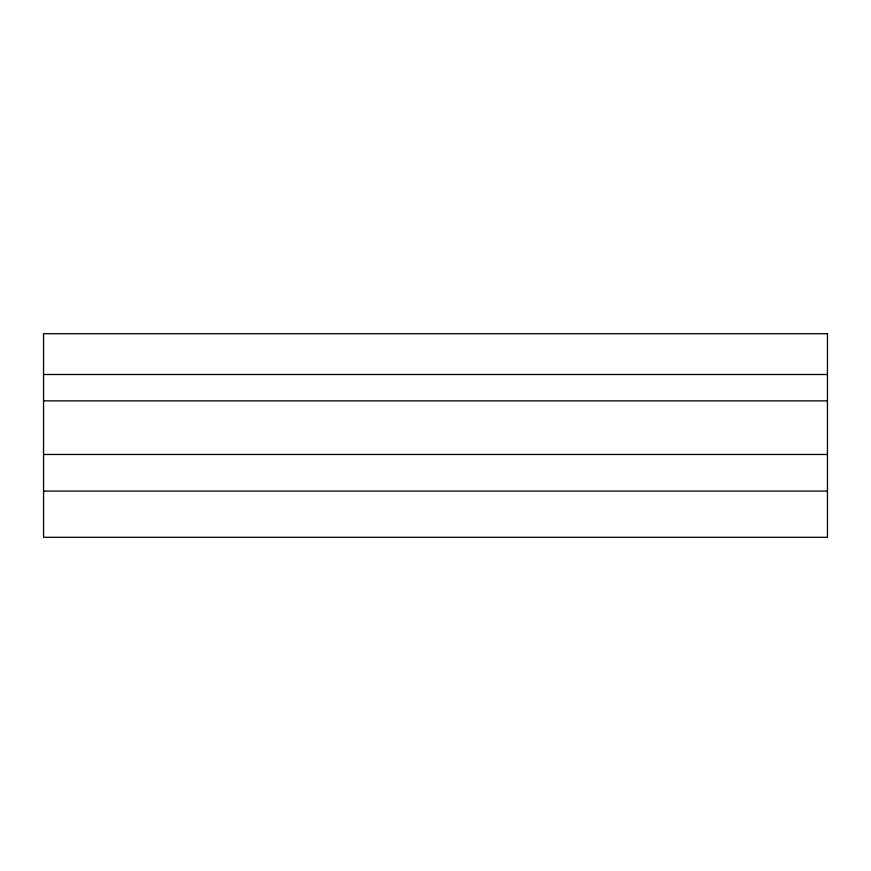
<?xml version="1.0" encoding="UTF-8"?>
<svg xmlns="http://www.w3.org/2000/svg" width="871" height="871" viewBox="0 0 871 871"><rect width="100%" height="100%" fill="white"/><g stroke="black" fill="none" stroke-linecap="round" stroke-linejoin="round"><path stroke-width="1.31" d="M43.55 374.497L827.45 374.497M43.55 400.856L827.45 400.856M43.55 454.477L827.45 454.477M43.55 491.092L827.45 491.092M827.45 333.702L43.55 333.702L43.55 537.298L827.45 537.298L827.45 333.702"/></g></svg>
